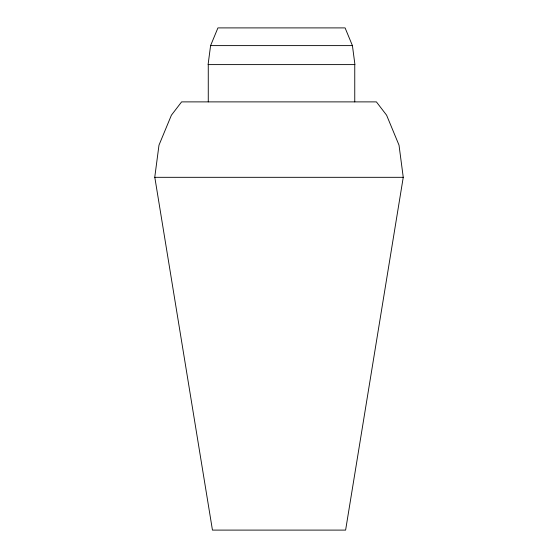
<?xml version="1.0" encoding="UTF-8"?>
<svg xmlns="http://www.w3.org/2000/svg" width="558" height="558" viewBox="0 0 558 558"><rect width="100%" height="100%" fill="white"/><g stroke="black" fill="none" stroke-linecap="round" stroke-linejoin="round"><path stroke-width="0.84" d="M208.092 64.609L210.589 45.61L217.927 27.9L345.095 27.9L352.426 45.61L354.93 64.609M403.253 177.318L154.747 177.318L158.981 145.157L171.397 115.192L181.608 101.884L376.392 101.884L386.603 115.192L399.019 145.157L403.253 177.318L345.611 530.1L212.452 530.1L154.81 177.318M210.589 45.61L352.426 45.61M354.755 101.884L354.755 64.609L208.267 64.609L208.267 101.884"/></g></svg>
